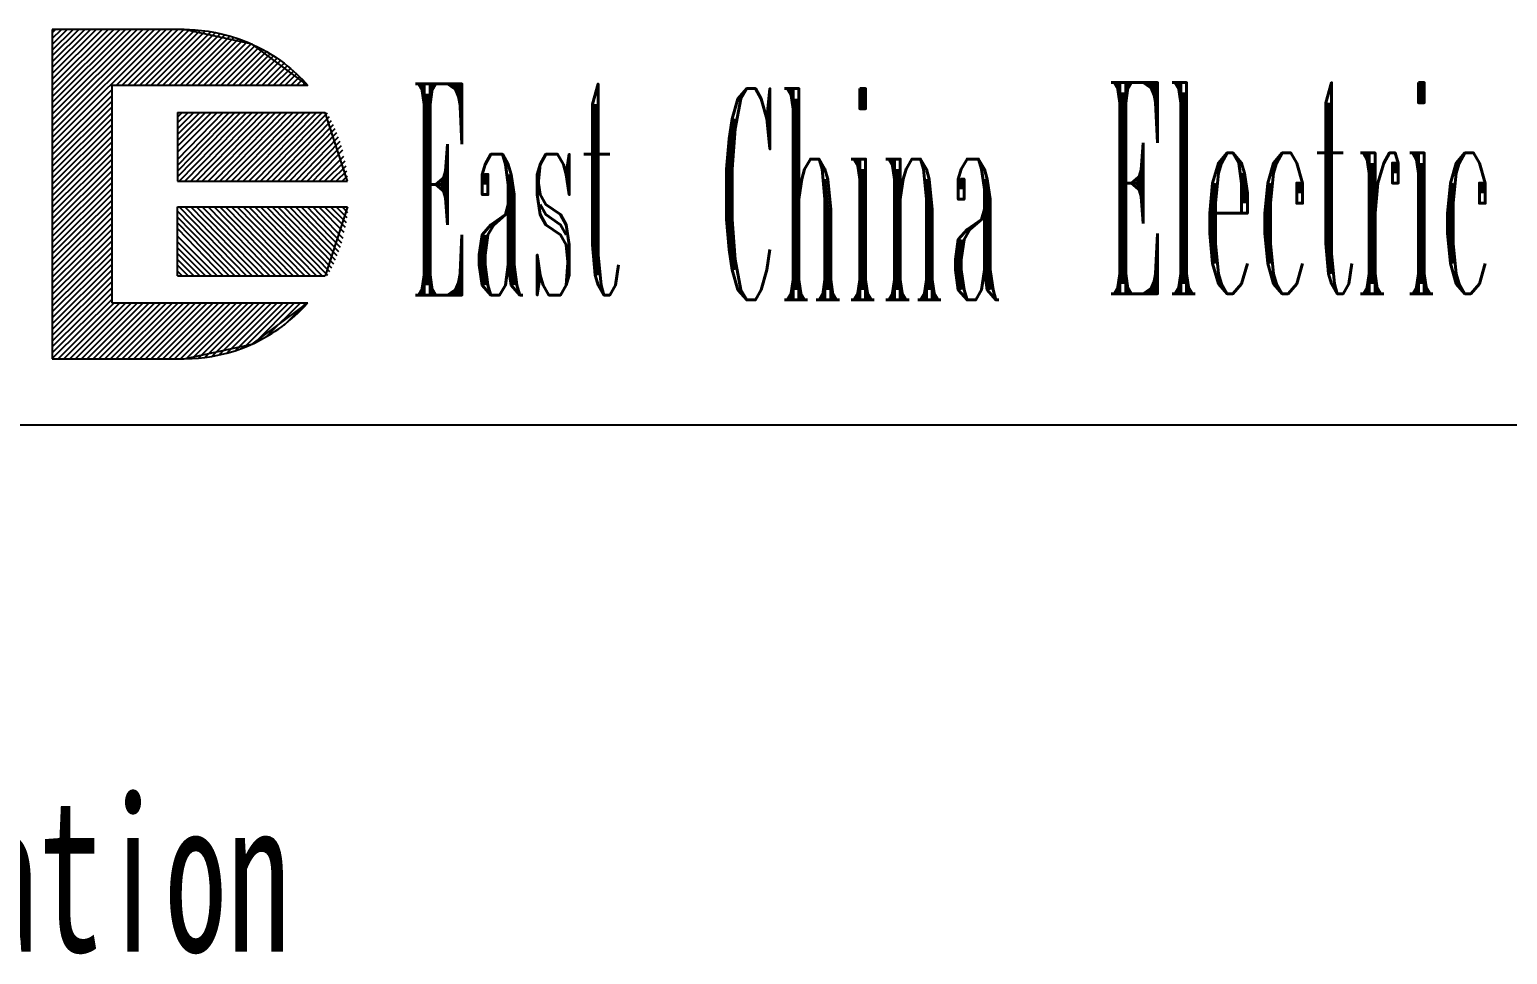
# Model space of a CAD drawing. Header units: millimetres. Extents: x 0 to 594, y 0 to 420.
# Drawn here: x 493.09 to 531.54, y 69.11 to 93.19 of the extents above; entities that cross this region are included whole.
import ezdxf
from ezdxf.enums import TextEntityAlignment as Align

# ---------------------------------------------------------------- set-up
doc = ezdxf.new("R2010")
doc.units = ezdxf.units.MM
doc.layers.add('GPDRAW', color=1, linetype='Continuous')
doc.layers.add('TITLE', color=1, linetype='Continuous')
doc.styles.add('ECL', font='', dxfattribs={"width": 0.7, "height": 3})
doc.styles.add('LXL', font='', dxfattribs={"width": 0.7, "height": 3})
doc.styles.add('ROMANT', font='ROMANT.SHX', dxfattribs={"width": 0.6})
doc.styles.get('ECL').set_extended_font_data('FangSong_GB2312')
doc.styles.get('LXL').set_extended_font_data('仿宋_GB2312')

# ---------------------------------------------------------------- blocks, each defined once
blk = doc.blocks.new('*U69')
at = {"layer": 'TITLE', "color": 1}
for points in [[(2.186, 9.311), (3.181, 10.304)], [(2.186, 9.159), (3.33, 10.304)], [(2.186, 9.007), (3.483, 10.304)], [(2.186, 8.858), (3.635, 10.304)], [(2.186, 8.706), (3.787, 10.304)], [(2.186, 8.554), (3.939, 10.304)], [(2.186, 8.402), (4.091, 10.304)], [(2.186, 8.252), (4.24, 10.304)], [(2.186, 8.1), (4.392, 10.304)], [(2.186, 7.948), (4.544, 10.304)], [(2.186, 7.796), (4.696, 10.304)], [(2.186, 7.644), (4.846, 10.304)], [(2.186, 7.492), (4.998, 10.304)], [(2.186, 7.343), (5.15, 10.304)], [(5.617, 10.304), (2.186, 10.304)], [(2.186, 9.463), (3.029, 10.304)], [(2.186, 9.917), (2.576, 10.304)], [(2.186, 9.767), (2.725, 10.304)], [(2.186, 9.615), (2.877, 10.304)], [(2.186, 10.221), (2.271, 10.304)], [(2.186, 10.069), (2.424, 10.304)], [(2.186, 10.304), (2.186, 1.733)], [(3.843, 8.847), (5.302, 10.304)], [(3.997, 8.847), (5.454, 10.304)], [(4.149, 8.847), (5.606, 10.304)], [(4.299, 8.847), (5.755, 10.304)], [(4.451, 8.847), (5.899, 10.296)], [(4.603, 8.847), (6.038, 10.285)], [(4.752, 8.847), (6.174, 10.269)], [(4.904, 8.847), (6.307, 10.247)], [(5.056, 8.847), (6.435, 10.226)], [(5.208, 8.847), (6.561, 10.199)], [(5.36, 8.847), (6.684, 10.17)], [(5.513, 8.847), (6.801, 10.135)], [(7.382, 9.922), (5.617, 10.304)], [(5.617, 10.304), (5.755, 10.304)], [(5.662, 8.847), (6.918, 10.101)], [(5.755, 10.304), (5.899, 10.296)], [(5.814, 8.847), (7.03, 10.063)], [(5.899, 10.296), (6.065, 10.279)], [(5.966, 8.847), (7.142, 10.023)], [(6.065, 10.279), (6.238, 10.258)], [(6.238, 10.258), (6.435, 10.226)], [(6.435, 10.226), (6.612, 10.186)], [(6.612, 10.186), (6.82, 10.133)], [(6.82, 10.133), (7.041, 10.061)], [(7.041, 10.061), (7.289, 9.962)], [(6.118, 8.847), (7.252, 9.981)], [(6.267, 8.847), (7.356, 9.933)], [(6.419, 8.847), (7.46, 9.887)], [(6.572, 8.847), (7.561, 9.837)], [(6.724, 8.847), (7.663, 9.783)], [(6.876, 8.847), (7.759, 9.73)], [(7.028, 8.847), (7.852, 9.674)], [(7.177, 8.847), (7.945, 9.615)], [(7.289, 9.962), (7.356, 9.933)], [(7.356, 9.933), (7.575, 9.831)], [(8.836, 8.847), (7.382, 9.922)], [(7.575, 9.831), (7.663, 9.783)], [(7.663, 9.783), (7.759, 9.73)], [(7.759, 9.73), (7.852, 9.674)], [(7.852, 9.674), (7.945, 9.615)], [(7.945, 9.615), (8.036, 9.554)], [(7.329, 8.847), (8.036, 9.554)], [(7.481, 8.847), (8.127, 9.493)], [(7.633, 8.847), (8.215, 9.426)], [(7.783, 8.847), (8.297, 9.362)], [(7.935, 8.847), (8.38, 9.293)], [(8.036, 9.554), (8.127, 9.493)], [(8.127, 9.493), (8.215, 9.426)], [(8.215, 9.426), (8.297, 9.362)], [(8.297, 9.362), (8.38, 9.293)], [(8.38, 9.293), (8.463, 9.223)], [(8.836, 8.847), (3.731, 8.847)], [(3.731, 8.847), (3.731, 3.189)], [(8.087, 8.847), (8.463, 9.223)], [(8.239, 8.847), (8.543, 9.151)], [(8.391, 8.847), (8.618, 9.076)], [(8.463, 9.223), (8.543, 9.151)], [(8.543, 9.151), (8.618, 9.076)], [(8.543, 8.847), (8.695, 9.002)], [(8.618, 9.076), (8.695, 9.002)], [(8.692, 8.847), (8.767, 8.922)], [(8.695, 9.002), (8.767, 8.922)], [(8.767, 8.922), (8.836, 8.847)], [(2.186, 7.19), (3.731, 8.732)], [(2.186, 7.038), (3.731, 8.58)], [(2.186, 6.886), (3.731, 8.431)], [(2.186, 6.734), (3.731, 8.279)], [(2.186, 6.582), (3.731, 8.127)], [(5.443, 8.145), (9.284, 8.145)], [(5.443, 6.465), (7.086, 8.145)], [(5.443, 6.617), (6.934, 8.145)], [(5.443, 6.766), (6.785, 8.145)], [(5.443, 6.918), (6.633, 8.145)], [(5.443, 7.113), (6.475, 8.145)], [(5.443, 7.265), (6.326, 8.145)], [(5.443, 7.417), (6.174, 8.145)], [(5.443, 7.567), (6.022, 8.145)], [(5.443, 7.719), (5.87, 8.145)], [(5.443, 7.873), (5.718, 8.145)], [(5.443, 8.023), (5.566, 8.145)], [(5.443, 8.145), (5.443, 6.353)], [(5.483, 6.353), (7.238, 8.145)], [(5.635, 6.353), (7.388, 8.145)], [(5.787, 6.353), (7.543, 8.145)], [(5.937, 6.353), (7.692, 8.145)], [(6.089, 6.353), (7.844, 8.145)], [(6.241, 6.353), (7.996, 8.145)], [(6.393, 6.353), (8.148, 8.145)], [(6.542, 6.353), (8.297, 8.145)], [(6.694, 6.353), (8.449, 8.145)], [(6.846, 6.353), (8.602, 8.145)], [(6.998, 6.353), (8.754, 8.145)], [(7.15, 6.353), (8.906, 8.145)], [(7.302, 6.353), (9.058, 8.145)], [(7.452, 6.353), (9.207, 8.145)], [(7.604, 6.353), (9.343, 8.132)], [(9.866, 6.353), (9.284, 8.145)], [(2.186, 6.433), (3.731, 7.975)], [(2.186, 6.281), (3.731, 7.823)], [(7.756, 6.353), (9.396, 8.036)], [(7.905, 6.353), (9.447, 7.935)], [(8.057, 6.353), (9.498, 7.833)], [(8.209, 6.353), (9.546, 7.729)], [(2.186, 6.129), (3.731, 7.671)], [(2.186, 5.977), (3.731, 7.521)], [(2.186, 5.827), (3.731, 7.369)], [(8.361, 6.353), (9.591, 7.623)], [(8.513, 6.353), (9.631, 7.513)], [(8.663, 6.353), (9.671, 7.401)], [(2.186, 5.675), (3.731, 7.217)], [(2.186, 5.523), (3.731, 7.065)], [(8.815, 6.353), (9.709, 7.287)], [(8.964, 6.353), (9.743, 7.169)], [(9.122, 6.353), (9.775, 7.009)], [(2.186, 5.371), (3.731, 6.916)], [(2.186, 5.219), (3.731, 6.764)], [(2.186, 5.067), (3.731, 6.612)], [(9.271, 6.353), (9.805, 6.884)], [(9.423, 6.353), (9.829, 6.758)], [(9.575, 6.353), (9.85, 6.628)], [(2.186, 4.918), (3.731, 6.46)], [(2.186, 4.766), (3.731, 6.308)], [(2.186, 4.614), (3.731, 6.155)], [(5.443, 6.353), (9.866, 6.353)], [(9.727, 6.353), (9.869, 6.497)], [(2.186, 4.462), (3.731, 6.006)], [(2.186, 4.312), (3.731, 5.854)], [(2.186, 4.158), (3.731, 5.702)], [(2.186, 4.008), (3.731, 5.553)], [(2.186, 3.856), (3.731, 5.401)], [(5.443, 3.891), (5.443, 5.686)], [(5.443, 5.686), (9.866, 5.686)], [(5.443, 5.574), (7.086, 3.891)], [(5.443, 5.422), (6.934, 3.891)], [(5.483, 5.686), (7.238, 3.891)], [(5.635, 5.686), (7.388, 3.891)], [(5.787, 5.686), (7.543, 3.891)], [(5.937, 5.686), (7.692, 3.891)], [(6.089, 5.686), (7.844, 3.891)], [(6.241, 5.686), (7.996, 3.891)], [(6.393, 5.686), (8.148, 3.891)], [(6.542, 5.686), (8.297, 3.891)], [(6.694, 5.686), (8.449, 3.891)], [(6.846, 5.686), (8.602, 3.891)], [(6.998, 5.686), (8.754, 3.891)], [(7.15, 5.686), (8.906, 3.891)], [(7.302, 5.686), (9.058, 3.891)], [(7.452, 5.686), (9.207, 3.891)], [(7.604, 5.686), (9.343, 3.904)], [(7.756, 5.686), (9.396, 4.003)], [(7.905, 5.686), (9.447, 4.101)], [(8.057, 5.686), (9.498, 4.203)], [(8.209, 5.686), (9.546, 4.307)], [(8.361, 5.686), (9.591, 4.416)], [(8.513, 5.686), (9.631, 4.526)], [(8.663, 5.686), (9.671, 4.635)], [(8.815, 5.686), (9.709, 4.75)], [(8.964, 5.686), (9.743, 4.867)], [(9.122, 5.686), (9.775, 5.03)], [(9.271, 5.686), (9.805, 5.155)], [(9.866, 5.686), (9.284, 3.891)], [(9.423, 5.686), (9.829, 5.281)], [(9.575, 5.686), (9.85, 5.409)], [(9.727, 5.686), (9.869, 5.542)], [(2.186, 3.704), (3.731, 5.246)], [(2.186, 3.552), (3.731, 5.096)], [(5.443, 5.27), (6.785, 3.891)], [(5.443, 5.12), (6.633, 3.891)], [(2.186, 3.403), (3.731, 4.944)], [(2.186, 3.251), (3.731, 4.792)], [(2.186, 3.098), (3.731, 4.64)], [(5.443, 4.923), (6.475, 3.891)], [(5.443, 4.774), (6.326, 3.891)], [(5.443, 4.622), (6.174, 3.891)], [(2.186, 2.949), (3.731, 4.491)], [(2.186, 2.794), (3.731, 4.339)], [(5.443, 4.47), (6.022, 3.891)], [(5.443, 4.32), (5.87, 3.891)], [(2.186, 2.642), (3.731, 4.187)], [(2.186, 2.493), (3.731, 4.037)], [(2.186, 2.341), (3.731, 3.883)], [(5.443, 4.166), (5.718, 3.891)], [(5.443, 4.013), (5.566, 3.891)], [(5.443, 3.891), (9.284, 3.891)], [(2.186, 2.189), (3.731, 3.731)], [(2.186, 2.039), (3.731, 3.581)], [(2.186, 1.887), (3.731, 3.429)], [(2.186, 1.735), (3.731, 3.277)], [(2.335, 1.733), (3.795, 3.189)], [(2.488, 1.733), (3.947, 3.189)], [(2.64, 1.733), (4.096, 3.189)], [(2.792, 1.733), (4.248, 3.189)], [(2.944, 1.733), (4.4, 3.189)], [(3.096, 1.733), (4.552, 3.189)], [(3.245, 1.733), (4.702, 3.189)], [(3.397, 1.733), (4.854, 3.189)], [(3.549, 1.733), (5.006, 3.189)], [(3.699, 1.733), (5.158, 3.189)], [(3.731, 3.189), (8.836, 3.189)], [(3.731, 3.189), (8.836, 3.189)], [(3.851, 1.733), (5.31, 3.189)], [(4.005, 1.733), (5.462, 3.189)], [(4.155, 1.733), (5.611, 3.189)], [(4.307, 1.733), (5.763, 3.189)], [(4.459, 1.733), (5.915, 3.189)], [(4.608, 1.733), (6.067, 3.189)], [(4.76, 1.733), (6.217, 3.189)], [(4.912, 1.733), (6.369, 3.189)], [(5.064, 1.733), (6.521, 3.189)], [(5.214, 1.733), (6.673, 3.189)], [(5.368, 1.733), (6.825, 3.189)], [(5.518, 1.733), (6.977, 3.189)], [(5.67, 1.733), (7.126, 3.189)], [(5.827, 1.738), (7.278, 3.189)], [(5.99, 1.749), (7.43, 3.189)], [(6.158, 1.767), (7.58, 3.189)], [(6.337, 1.794), (7.732, 3.189)], [(6.526, 1.831), (7.887, 3.189)], [(6.726, 1.877), (8.036, 3.189)], [(6.942, 1.941), (8.188, 3.189)], [(7.177, 2.026), (8.34, 3.189)], [(7.382, 2.114), (8.836, 3.189)], [(7.444, 2.141), (8.489, 3.189)], [(7.759, 2.309), (8.642, 3.189)], [(8.215, 2.61), (8.794, 3.189)], [(8.727, 3.072), (8.836, 3.189)], [(8.802, 3.149), (8.762, 3.189)], [(8.249, 2.637), (8.335, 2.706)], [(8.335, 2.706), (8.417, 2.776)], [(8.417, 2.776), (8.497, 2.845)], [(8.497, 2.845), (8.578, 2.92)], [(8.578, 2.92), (8.652, 2.994)], [(8.652, 2.994), (8.727, 3.072)], [(7.444, 2.141), (7.759, 2.309)], [(7.759, 2.309), (7.895, 2.389)], [(7.895, 2.389), (7.985, 2.448)], [(7.985, 2.448), (8.076, 2.512)], [(8.076, 2.512), (8.164, 2.573)], [(8.164, 2.573), (8.249, 2.637)], [(5.617, 1.733), (7.382, 2.114)], [(6.726, 1.877), (6.942, 1.941)], [(6.942, 1.941), (7.177, 2.026)], [(7.177, 2.026), (7.444, 2.141)], [(2.186, 1.733), (5.617, 1.733)], [(5.617, 1.733), (5.827, 1.738)], [(5.827, 1.738), (5.99, 1.749)], [(5.99, 1.749), (6.158, 1.767)], [(6.158, 1.767), (6.337, 1.794)], [(6.337, 1.794), (6.526, 1.831)], [(6.526, 1.831), (6.726, 1.877)]]:
    blk.add_lwpolyline(points, dxfattribs=at)
at = {"layer": 'TITLE', "color": 1, "style": 'ROMANT', "width": 0.32}
for s, p in [('East', (14.238, 6.138)), ('Electric', (34.638, 6.173)), ('China', (23.231, 6.015))]:
    blk.add_text(s, height=5.5, dxfattribs=at).set_placement(p, align=Align.MIDDLE_CENTER)
blk = doc.blocks.new('*U71')
at = {"color": 0, "style": 'LXL', "width": 0.6}
blk.add_text('±660kV Lahore Converter Station', height=4, dxfattribs=at).set_placement((0.745, -3.432), align=Align.MIDDLE)
blk = doc.blocks.new('XXDAFRAM-CH-HENG-A2')
at = {"layer": 'GPDRAW'}
blk.add_line((584, 82.889), (399, 82.889), dxfattribs=at)
for name, p in [('*U69', (491.5, 82.889)), ('*U71', (473, 74.765))]:
    blk.add_blockref(name, p)
at = {"linetype": 'Continuous', "style": 'ECL', "width": 0.7}
for tag, height, p in [('DESIGNSTATUS', 3.5, (571.853, 76.574)), ('ENDESIGNSTATUS', 3.5, (571.89, 70.889)), ('V', 4, (531.583, 63.46)), ('O', 4, (537.75, 63.46)), ('L', 4, (543.917, 63.46)), ('N', 4, (550.083, 63.46)), ('D', 4, (562.417, 63.46)), ('W', 4, (568.583, 63.46)), ('G', 4, (574.75, 63.46)), ('VEREN40', 4, (580.917, 63.46)), ('DWGNAME1', 5, (522.116, 48.707)), ('DWGENAME1', 5, (521.928, 42.132)), ('DWGNAME', 5, (521.928, 42.355)), ('DWGENAME', 5, (521.928, 35.7)), ('DWGNAME2', 5, (521.928, 35.057)), ('DWGENAME2', 5, (522.272, 28.907)), ('DWGNO', 4, (511.81, 15.139)), ('VEREN40', 4, (578.739, 15.139))]:
    blk.add_attdef(tag, text='', height=height, dxfattribs=at).set_placement(p, align=Align.MIDDLE)
at = {"style": 'ECL', "width": 0.7, "flags": 1}
for p in [(450.389, 48.278), (450.389, 40.278), (450.389, 32.278), (450.389, 24.278)]:
    blk.add_attdef('DATE', text='', height=5, dxfattribs=at).set_placement(p, align=Align.MIDDLE)
for tag, p in [('SJ1', (419.556, 44.278)), ('JH', (419.556, 36.278)), ('SH1', (419.556, 28.278)), ('PZ', (419.556, 20.278)), ('BL', (419.556, 10))]:
    blk.add_attdef(tag, p, '', height=5, dxfattribs=at)

msp = doc.modelspace()

# ---------------------------------------------------------------- block references
msp.add_blockref('XXDAFRAM-CH-HENG-A2', (0, 0))

doc.saveas('drawing.dxf')
